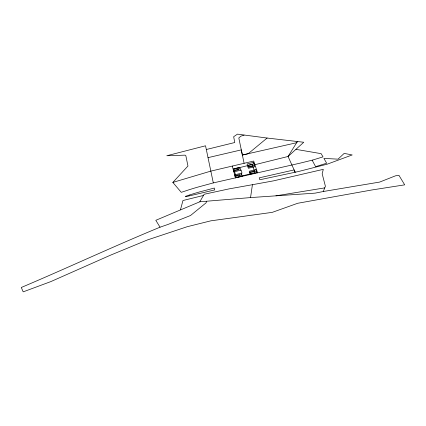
<?xml version="1.0" encoding="UTF-8"?>
<svg xmlns="http://www.w3.org/2000/svg" width="426" height="426" viewBox="0 0 426 426"><rect width="100%" height="100%" fill="white"/><g stroke="black" fill="none" stroke-linecap="round" stroke-linejoin="round"><path stroke-width="0.64" d="M250.547 197.584L252.421 184.703L273.497 180.858L323.307 169.346L322.162 173.76L325.4 186.247L323.286 191.514L315.139 193.138L250.547 197.584L199.799 201.796L155.804 220.306L160.054 227.191L168.249 224.348L190.513 215.519L206.099 202.824L206.44 201.402M180.47 209.794L182.951 200.518L203.463 195.454M199.799 201.796L204.145 194.267L229.124 188.872L252.421 184.703M172.839 182.419L187.957 166.028L185.848 155.714L185.038 155.149L166.768 155.751L205.54 145.788L213.304 182.914L198.09 187.03A213.027 133.018 -15.7 0 0 188.84 189.831L181.263 192.339L172.839 182.419L210.918 171.092L253.699 161.044L257.565 172.828M254.897 164.692L288.067 156.475L303.749 142.257L267.107 138.04L248.177 153.706L242.367 155.021L238.816 137.971L240.855 136.166L244.045 135.154M160.054 227.191C113.422 246.404 67.745 267.821 21.3 287.47L23.18 291.863L50.832 281.597L110.393 255.222L147.449 239.929L187.174 226.723L210.838 220.833L272.273 212.35L297.699 203.277L371.658 190.007L404.7 184.847L398.944 175.342L395.488 175.826L379.672 182.072L323.286 191.508M247.49 165.41L253.965 163.808M233.629 170.384L240.12 168.776M247.921 166.848L254.434 165.235M234.412 170.783L238.422 169.793L237.948 168.02M252.858 166.22L248.843 167.216L248.305 165.453M235.621 175.544L239.689 174.538L240.189 176.391M254.359 170.911L250.275 171.918L250.839 173.76M235.125 176.332L241.75 174.697M249.705 172.732L256.34 171.092M232.261 166.076L235.509 177.855L242.165 176.215L241.334 173.196M206.333 149.505L234.763 142.524L233.661 136.719L237.468 134.137L267.107 138.04M208.058 157.641L241.302 149.883L244.093 163.296M242.367 155.021L296.634 142.721L297.385 141.528L288.067 156.475L295.17 172.237L294.132 169.926L259.216 177.844L259.844 179.756L298.264 171.577L327.205 164.18L352.195 154.952L344.171 153.392L338.031 159.154L323.898 158.408L326.662 163.211L315.607 166.667L312.157 160.165M213.304 182.914L300.287 163.099L312.684 160.038L323.009 156.88L321.145 153.658L295.926 149.35M275.936 195.832L324.745 187.887M240.525 170.235L239.726 167.333L233.262 168.936L233.996 171.848L241.169 170.075L241.989 173.036L234.747 174.825L235.509 177.86M189.123 195.119L185.379 196.365L185.795 196.721L214.725 189.932L214.342 188.047L199.613 191.908A199.027 123.844 -15.7 0 0 189.123 195.119M253.502 162.391L247.059 163.989L248.363 168.297L254.902 166.678L253.502 162.391M252.298 164.463L233.959 169.005L236.095 177.402L254.945 172.743L252.298 164.463M255.856 169.607L249.253 171.236L250.158 174.239L256.83 172.594L255.856 169.607"/></g></svg>
